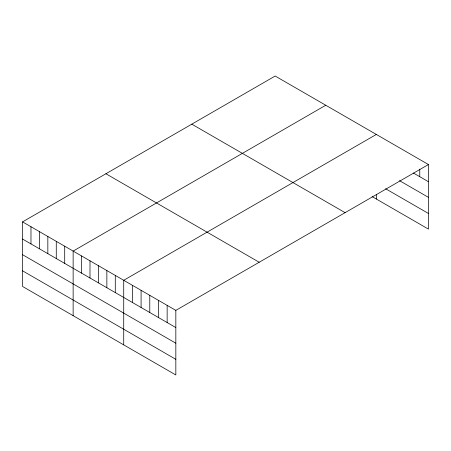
<?xml version="1.0" encoding="UTF-8"?>
<svg xmlns="http://www.w3.org/2000/svg" width="451" height="451" viewBox="0 0 451 451"><rect width="100%" height="100%" fill="white"/><g stroke="black" fill="none" stroke-linecap="round" stroke-linejoin="round"><path stroke-width="0.68" d="M22.55 221.881L175.834 310.378L175.834 374.967L22.55 286.464L22.55 221.881L275.166 76.033L428.45 164.536L428.45 229.119L372.12 196.597M325.752 105.241L73.135 251.089L73.135 315.672M376.331 134.443L123.721 280.291L123.721 344.874M175.834 310.378L428.45 164.536M413.392 173.021L428.45 181.714M399.496 180.642L428.45 197.358M385.599 188.732L428.45 213.475M191.805 124.166L345.088 212.663M105.912 173.753L259.195 262.251M22.55 239.058L175.834 327.561M22.55 254.702L175.834 343.205M22.55 270.82L175.834 359.323M419.763 169.142L419.763 176.696M376.331 194.466L376.331 199.026M167.146 305.366L167.146 322.544M158.464 300.349L158.464 317.527M149.777 295.337L149.777 312.515M141.09 290.32L141.09 307.497M132.402 285.308L132.402 302.486M115.287 275.426L115.287 292.603M106.859 270.555L106.859 287.732M98.425 265.69L98.425 282.867M89.997 260.819L89.997 278.002M81.563 255.954L81.563 273.131M64.702 246.218L64.702 263.395M56.274 241.353L56.274 258.53M47.84 236.482L47.84 253.665M39.412 231.617L39.412 248.794M30.978 226.752L30.978 243.929"/></g></svg>
